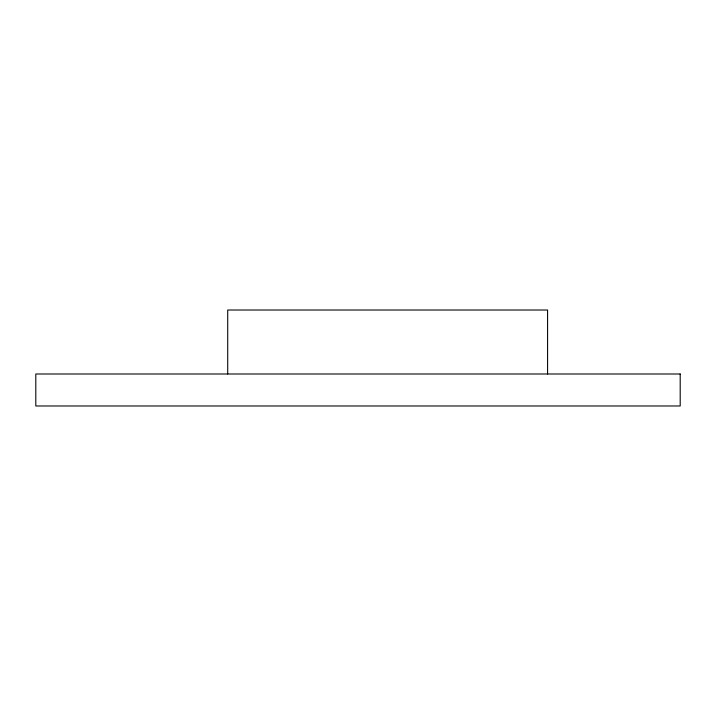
<?xml version="1.0" encoding="UTF-8"?>
<svg xmlns="http://www.w3.org/2000/svg" width="716" height="716" viewBox="0 0 716 716"><rect width="100%" height="100%" fill="white"/><g stroke="black" fill="none" stroke-linecap="round" stroke-linejoin="round"><path stroke-width="1.07" d="M227.715 373.994L227.715 310.019L547.579 310.019L547.579 373.994M680.2 373.994L35.8 373.994L35.8 405.981L680.2 405.981L680.2 373.994"/></g></svg>
